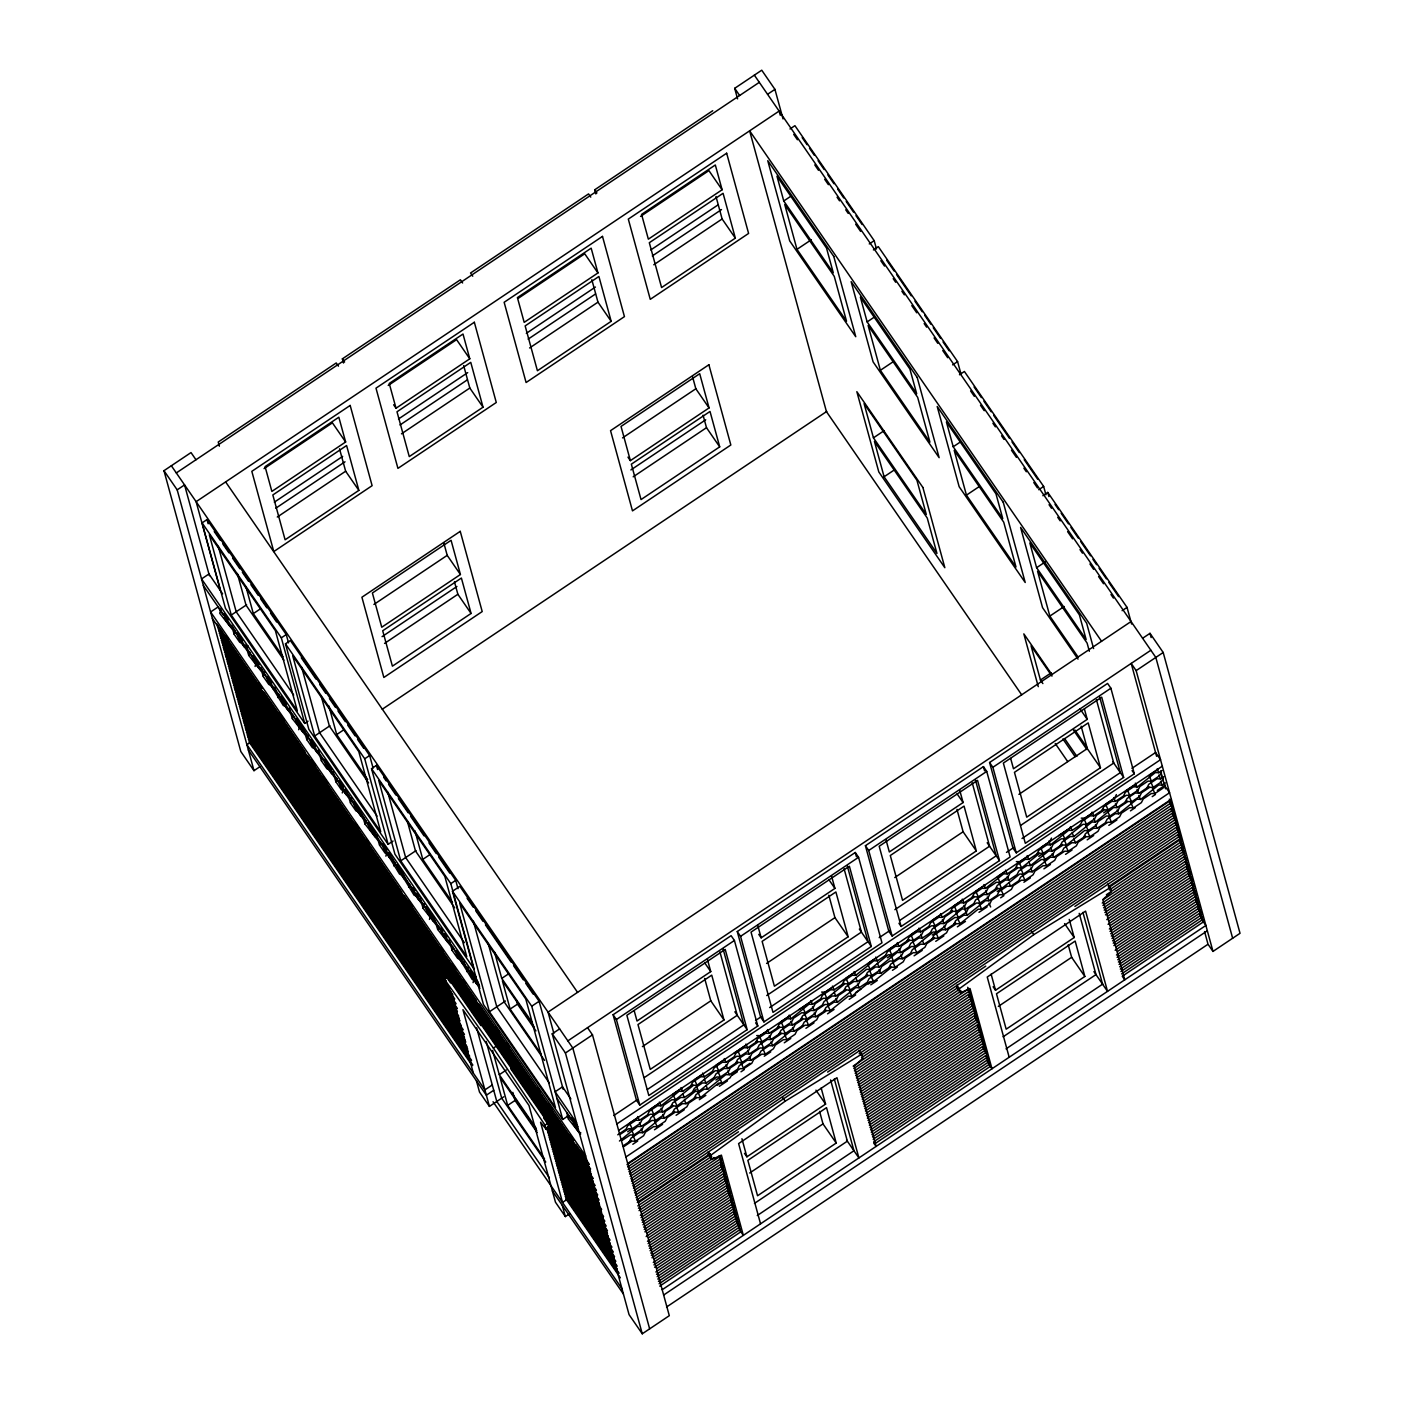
<?xml version="1.0" encoding="UTF-8"?>
<svg xmlns="http://www.w3.org/2000/svg" width="1404" height="1404" viewBox="0 0 1404 1404"><rect width="100%" height="100%" fill="white"/><g stroke="black" fill="none" stroke-linecap="round" stroke-linejoin="round"><path stroke-width="1.5" d="M221.148 608.353L219.708 613.285L232.906 630.08L234.24 634.362L239.698 642.26L241.997 643.243L247.437 651.158L248.771 655.44L261.969 672.235L263.303 676.517L268.761 684.415L271.06 685.398L283.292 705.492L285.591 706.475L291.032 714.39L292.365 718.655L305.563 735.468L306.897 739.732L312.355 747.648L314.654 748.63L320.094 756.528L321.428 760.81L326.886 768.725L329.185 769.708L334.626 777.605L335.96 781.888L341.418 789.803L343.717 790.785L349.157 798.683L350.491 802.965L355.949 810.863L358.248 811.863L363.689 819.76L365.022 824.043L378.22 840.838L379.554 845.12L385.012 853.018L387.311 854.018L399.543 874.095L401.842 875.096L414.075 895.173L416.374 896.173L421.814 904.071L423.148 908.353L436.346 925.148L437.679 929.43L450.877 946.226L452.211 950.508L457.669 958.405L459.968 959.388L472.2 979.483L474.499 980.466L479.94 988.381M225.289 614.847L224.324 618.129L229.782 626.044L232.081 627.026M234.24 634.362L235.205 631.063M246.613 648.104L244.314 647.104L238.855 639.206L239.821 635.924M254.826 658.125L252.527 657.142L247.086 649.245L248.034 645.945M248.771 655.44L249.737 652.14M261.144 669.182L258.845 668.181L253.387 660.284L254.352 657.002M255.089 666.479L256.037 663.197M263.303 676.517L264.742 671.568M275.675 690.259L273.376 689.259L267.918 681.361L268.884 678.079M277.834 697.577L278.799 694.296M290.207 711.337L287.908 710.336L282.45 702.439L283.415 699.139M292.365 718.655L293.331 715.373M304.738 732.414L302.439 731.414L296.981 723.516L297.946 720.217M298.683 729.711L299.631 726.412M306.897 739.732L308.336 734.801M319.27 753.492L316.971 752.491L311.512 744.594L312.478 741.294M321.428 760.81L322.393 757.528M333.801 774.552L331.502 773.569L326.044 765.671L327.009 762.372M335.96 781.888L336.925 778.606M348.332 795.629L346.033 794.646L340.575 786.749L341.541 783.45M342.278 792.944L343.225 789.645M350.491 802.965L351.93 798.034M362.864 816.707L360.565 815.724L355.107 807.827L356.072 804.527M365.022 824.043L365.988 820.761M377.395 837.784L375.096 836.802L369.638 828.886L370.603 825.605M379.554 845.12L380.519 841.838M391.927 858.862L389.628 857.879L384.169 849.964L385.135 846.682M385.872 856.159L386.82 852.877M394.085 866.198L395.05 862.898M406.458 879.939L404.159 878.957L398.701 871.042L399.666 867.76M408.617 887.275L409.582 883.976M420.989 901.017L418.69 900.034L413.232 892.119L414.198 888.837M423.148 908.353L424.587 903.421M435.521 922.095L433.222 921.112L427.764 913.197L428.729 909.915M429.466 919.392L430.414 916.11M437.679 929.43L438.645 926.131M452.211 950.508L453.176 947.209M464.566 964.25L462.285 963.249L456.827 955.352L457.792 952.07M466.742 971.586L468.181 966.636M479.097 985.327L476.816 984.327L471.358 976.429L472.323 973.147M473.06 982.624L474.008 979.343M580.572 1134.327L568.462 1119.111L569.427 1115.829M574.043 1120.673L573.078 1123.955L578.536 1131.87L580.817 1132.852M629.255 1141.768L631.133 1138.082L639.241 1132.642L642.786 1132.712L660.88 1118.146L664.408 1118.216L674.429 1111.512M649.192 1121.094L651.07 1117.391L659.178 1111.95L662.723 1112.021L672.727 1105.317M670.831 1106.598L672.709 1102.895L680.817 1097.454L684.362 1097.524L696.173 1089.609M672.534 1112.793L674.394 1109.09L682.519 1103.649L686.047 1103.719L696.068 1097.015M690.768 1085.906L692.646 1082.203L700.754 1076.763L704.299 1076.833L712.407 1071.41L714.285 1067.707L722.393 1062.266L725.938 1062.337L734.046 1056.914L735.924 1053.211L744.032 1047.77L747.577 1047.84L757.581 1041.136M692.47 1092.101L694.348 1088.398L702.456 1082.958L706.001 1083.028L714.197 1077.535M694.173 1098.297L696.033 1094.593L704.141 1089.153L707.686 1089.223L725.78 1074.657L729.325 1074.727L737.539 1069.234L739.311 1065.601L747.419 1060.16L750.964 1060.231L759.16 1054.737M714.109 1077.605L715.97 1073.902L724.095 1068.462L727.623 1068.532L737.644 1061.828M735.749 1063.109L737.609 1059.406L745.735 1053.965L749.262 1054.035L757.37 1048.612L759.248 1044.909L767.356 1039.469L770.901 1039.539L780.905 1032.835M755.685 1042.417L757.563 1038.714L765.671 1033.274L769.199 1033.344L779.22 1026.64M759.073 1054.808L760.95 1051.105L769.059 1045.664L772.604 1045.734L790.698 1031.168L794.225 1031.238L802.439 1025.745M777.325 1027.921L779.185 1024.218L787.311 1018.777L790.838 1018.848L808.95 1004.281L812.477 1004.351L820.691 998.858L822.463 995.225L830.571 989.785L834.116 989.855L844.12 983.151M779.009 1034.116L780.887 1030.413L788.995 1024.973L792.54 1025.043L802.544 1018.339M800.649 1019.62L802.526 1015.917L810.634 1010.476L814.18 1010.547L822.288 1005.124L824.166 1001.421L832.274 995.98L835.801 996.05L845.822 989.346M802.351 1025.815L804.211 1022.112L812.337 1016.671L815.864 1016.742L825.885 1010.038M823.99 1011.319L825.85 1007.616L833.958 1002.175L837.504 1002.245L855.598 987.679L859.143 987.749L867.251 982.326L869.129 978.623L877.237 973.183L880.782 973.253L890.785 966.549M842.224 984.432L844.102 980.729L852.21 975.289L855.756 975.359L873.85 960.792L877.395 960.88L885.591 955.369M843.927 990.627L845.787 986.924L853.913 981.484L857.44 981.554L867.461 974.85M865.566 976.131L867.426 972.428L875.552 966.987L879.079 967.058L897.174 952.491L900.719 952.561L908.932 947.068L910.705 943.435L918.813 937.995L922.358 938.065L930.571 932.572M885.503 955.44L887.381 951.736L895.489 946.296L899.016 946.384L909.037 939.662M888.89 967.83L890.768 964.127L898.876 958.686L902.421 958.756L910.529 953.334L912.389 949.63L920.515 944.19L924.043 944.26L934.064 937.556M907.142 940.943L909.002 937.24L917.128 931.8L920.655 931.887L928.781 926.447L930.641 922.744L938.749 917.303L942.295 917.391L952.316 910.687M930.466 932.642L932.344 928.939L940.452 923.499L943.997 923.586L962.091 909.002L965.619 909.09L973.832 903.579L975.604 899.946L983.73 894.506L987.258 894.594L997.279 887.89M932.168 938.837L934.029 935.134L942.154 929.694L945.682 929.764L955.703 923.06M950.403 911.951L952.281 908.248L960.389 902.807L963.934 902.895L973.937 896.191M953.79 924.341L955.668 920.638L963.776 915.197L967.321 915.268L985.415 900.701L988.96 900.771L997.173 895.278L998.946 891.645L1007.054 886.205L1010.599 886.293L1018.795 880.782L1020.585 877.149L1028.693 871.708L1032.221 871.796L1050.332 857.212L1053.86 857.3L1062.073 851.789L1063.846 848.156L1071.972 842.716L1075.499 842.804L1085.52 836.1M972.042 897.454L973.92 893.751L982.028 888.311L985.573 888.399L1003.667 873.832L1007.212 873.902L1017.216 867.198M1133.133 807.791L1129.588 807.721L1121.48 813.162L1119.602 816.847L1111.494 822.288L1107.949 822.217L1099.841 827.658L1097.981 831.343L1089.855 836.784L1086.327 836.714L1078.202 842.154L1076.341 845.84L1068.216 851.28L1064.688 851.21L1056.58 856.651L1054.702 860.336L1046.594 865.777L1043.049 865.706L1034.941 871.147L1033.063 874.832L1024.955 880.273L1021.41 880.203L1013.302 885.643L1011.424 889.329L1003.316 894.769L999.771 894.699L991.663 900.139L989.785 903.825L981.677 909.265L978.149 909.195L960.038 923.762L956.51 923.692L948.384 929.132L946.524 932.818L938.399 938.258L934.871 938.188L926.763 943.628L924.885 947.314L916.777 952.754L913.232 952.684L905.124 958.125L903.246 961.81L895.138 967.251L891.593 967.18L873.499 981.747L870.989 976.096L879.922 970.111L881.782 966.426L889.908 960.985L893.435 961.056L901.561 955.615L903.421 951.93L911.529 946.489L915.075 946.559L933.169 931.993L936.714 932.063L944.822 926.622L946.7 922.937L954.808 917.496L958.353 917.567L966.461 912.126L968.339 908.441L976.447 903L979.992 903.07L988.1 897.63L989.96 893.944L998.086 888.504L1001.614 888.574L1019.725 874.008L1023.253 874.078L1020.761 868.427M995.383 889.153L997.244 885.45L1005.369 880.01L1008.897 880.097L1017.005 874.657L1018.883 870.954L1026.991 865.513L1030.536 865.601L1048.63 851.017L1052.175 851.105L1062.179 844.401M1015.32 868.462L1017.18 864.759L1025.306 859.336L1028.834 859.406L1038.855 852.702M1036.959 853.965L1038.82 850.262L1046.945 844.839L1050.473 844.91L1068.567 830.343L1072.112 830.413L1080.325 824.903M1051.491 838.065L1049.613 841.768L1041.505 847.191M1060.283 845.664L1062.161 841.961L1070.269 836.538L1073.814 836.608L1091.908 822.042L1095.436 822.112L1113.547 807.546L1117.075 807.616L1127.096 800.912M1080.22 824.973L1082.098 821.27L1090.206 815.847L1093.751 815.917L1103.755 809.213M1083.607 837.363L1085.485 833.66L1093.593 828.22L1097.138 828.307L1105.246 822.867L1107.124 819.164L1115.232 813.723L1118.777 813.811L1136.871 799.245L1140.417 799.315M1101.859 810.477L1103.737 806.773L1111.845 801.351L1115.39 801.421L1123.498 795.98L1125.376 792.277L1133.484 786.854L1137.029 786.924M1116.391 794.576L1114.53 798.279L1106.405 803.702M1125.201 802.175L1127.061 798.472L1135.169 793.049L1138.714 793.12M1146.945 787.942L1148.823 784.257L1156.931 778.816L1160.476 778.887L1163.723 776.71M1161.477 772.06L1159.616 775.745L1151.508 781.186L1147.963 781.115L1139.855 786.556L1137.977 790.241L1129.062 796.226M1164.881 784.45L1163.003 788.135L1154.895 793.576L1151.35 793.506L1143.242 798.946L1141.364 802.632L1133.256 808.072L1130.624 802.14M221.481 630.501L219.34 633.327L590.663 1171.901M235.679 682.414L233.555 685.257L456.774 1009.02M739.627 1229.974L743.348 1235.362L721.393 1155.123L711.846 1159.441L710.705 1155.316L785.187 1101.192L861.617 1054.193L859.143 1050.613M989.504 1065.197L991.979 1068.777L970.024 988.556L960.476 992.856L959.336 988.732L1033.818 934.625L1110.248 887.609L1107.774 884.029M259.915 766.707L254.001 770.673L240.804 751.509L163.97 470.691L191.014 452.579L195.981 459.757M737.574 98.877L734.696 88.312L761.74 70.2L774.938 89.365L783.028 118.919M343.524 363.022L342.383 358.845L460.407 279.782L462.6 282.976M595.858 193.963L594.699 189.803L712.723 110.723M176.307 472.937L759.318 82.327M254.001 770.673L177.185 489.856L184.556 484.906L209.407 575.71M767.567 94.296L774.938 89.365M264.057 468.638L332.415 422.832L345.63 441.997L271.867 491.418L265.093 466.637L338.838 417.216L345.63 441.997M388.206 385.451L456.581 339.645L469.778 358.81L396.033 408.231L393.629 404.756M518.164 298.385L584.731 253.791L597.946 272.955L524.183 322.358L517.409 297.595L591.172 248.175L597.946 272.955M640.54 216.409L708.897 170.604L722.112 189.768L648.35 239.171L641.575 214.408L715.32 164.988L722.112 189.768M308.02 721.182L304.738 723.393L225.482 608.423L202.088 522.885L207.002 519.585L286.258 634.555L288.54 642.892M789.996 128.975L794.927 125.676L874.183 240.646L876.465 248.982M274.324 502.176L342.664 456.388M398.49 418.989L467.707 372.622M526.324 333.345L595.419 287.048M650.807 249.93L718.199 204.791M275.816 508.195L345.015 461.811M399.982 424.991L467.356 379.852M528.132 339.136L595.524 293.98M652.298 255.949L721.498 209.582M277.29 517.023L345.647 471.217L339.522 448.789M401.456 433.836L469.813 388.03L463.671 365.602M529.606 347.964L597.964 302.158L591.839 279.747M653.773 264.777L722.13 218.971L716.005 196.56M783.748 200.983L776.974 176.202L826.517 248.052L833.292 272.832L783.748 200.983L790.908 196.191M358.862 490.382L285.1 539.785L272.832 494.963L346.595 445.542L358.862 490.382L345.647 471.217M483.029 407.195L409.266 456.598L396.999 411.776L470.761 362.355L483.029 407.195L469.813 388.03M611.179 321.323L537.416 370.744L525.149 325.903L598.911 276.483L611.179 321.323L597.964 302.158M735.345 238.136L661.582 287.557L649.315 242.716L723.078 193.296L735.345 238.136L722.13 218.971M231.274 615.057L209.336 534.819L275.377 630.624L297.332 710.863L231.274 615.057L246.613 604.791M283.046 656.721L253.317 613.601L260.477 608.809M796.981 249.35L784.731 204.51L834.257 276.36L846.524 321.2L796.981 249.35L811.301 239.768M304.738 723.393L281.344 637.837L286.258 634.555M869.269 243.945L874.183 240.646M393.05 841.049L388.136 844.331L308.862 729.378L285.468 643.839L290.382 640.54L369.656 755.492L373.078 768.023M873.393 249.93L878.307 246.63L957.581 361.6L961.003 374.113M373.903 604.457L447.209 555.352L443.91 543.278M622.534 437.89L695.84 388.768L692.541 376.693M460.424 574.499L381.748 627.219L372.393 592.997L451.07 540.294L460.424 574.499L447.209 555.352M630.378 460.635L709.055 407.932L699.701 373.71L621.024 426.43L630.378 460.635L627.974 457.16M382.063 636.644L456.932 586.486M630.887 469.936L705.721 419.796M384.556 643.401L457.862 594.278L454.457 581.782M633.186 476.816L706.493 427.693L703.088 415.215M867.145 321.92L860.371 297.157L909.897 369.006L916.689 393.769L867.145 321.92L874.288 317.128M251.334 741.751L246.911 744.717L484.889 1089.89L492.277 1084.959M471.077 613.443L392.4 666.163L382.713 630.765L461.389 578.044L471.077 613.443L457.862 594.278M719.708 446.858L641.031 499.578L631.344 464.18L710.02 411.46L719.708 446.858L706.493 427.693M314.671 736.012L292.716 655.773L358.775 751.579L380.712 831.8L314.671 736.012L329.993 725.728M367.672 779.466L336.714 734.555L343.857 729.764M880.378 370.305L868.111 325.465L917.654 397.314L929.922 442.155L880.378 370.305L892.891 361.916M382.257 709.248L826.798 411.407M388.136 844.331L364.724 758.792L369.656 755.492M952.649 364.882L957.581 361.6M371.533 768.672L450.807 883.642L474.201 969.181L394.945 854.211L371.533 768.672L376.465 765.373L455.721 880.343L458.002 888.679M959.459 374.763L964.39 371.481L1043.646 486.433L1045.927 494.787M873.446 437.837L864.092 403.615L916.935 480.256L926.289 514.478L873.446 437.837L884.187 430.642M884.099 476.781L874.429 441.382L927.254 518.023L936.942 553.422L884.099 476.781L894.839 469.585M953.211 446.77L946.436 421.99L995.98 493.839L1002.754 518.62L953.211 446.77L960.371 441.979M400.737 860.845L378.799 780.606L444.84 876.412L466.795 956.65L400.737 860.845L416.075 850.578M452.509 902.509L422.779 859.388L429.94 854.597M966.443 495.138L954.193 450.298L1003.72 522.165L1015.987 566.988L966.443 495.138L978.974 486.749M450.807 883.642L455.721 880.343M1038.732 489.733L1043.646 486.433M568.62 1115.548L562.723 1119.497L483.467 1004.544L452.474 891.277L459.845 886.328L539.118 1001.28L563.215 1089.381M1042.856 495.717L1047.77 492.418L1127.043 607.388L1131.606 624.078M1036.608 567.707L1029.834 542.944L1079.36 614.794L1086.152 639.575L1036.608 567.707L1045.541 561.723M473.341 1073.13L451.386 992.891L444.805 982.291L443.682 978.167L446.63 976.184M532.467 1022.972L501.737 978.412L508.546 973.849M1078.325 657.405L1049.841 616.093L1064.144 606.51M489.417 1011.757L459.722 903.211L525.78 999.016L555.475 1107.563L489.417 1011.757L505.475 1000.999M540.856 1053.649L510.126 1009.09L518.638 1003.386M562.723 1119.497L531.73 1006.229L539.118 1001.28M1122.112 610.67L1127.043 607.388M1042.891 683.59L1040.434 680.027L1051.175 672.849M443.682 978.167L493.383 1048.104L497.806 1045.138M1131.062 621.516L548.051 1012.126L553.825 1033.239M587.539 1027.675L592.488 1034.871L669.304 1315.688L642.26 1333.8L629.062 1314.635L552.228 1033.818L559.617 1028.886M1142.61 638.276L1149.999 633.327L1163.196 652.491L1240.03 933.309L1212.986 951.421L1208.019 944.243L1204.562 931.572M536.135 1128.184L499.28 1074.727L506.3 1070.006M493.734 1090.259L486.346 1095.208L248.368 750.017M567.865 1040.855L1150.876 650.245M613.092 1014.741L731.098 935.678L734.415 940.469L757.809 1026.008L639.785 1105.088L636.486 1100.297L613.092 1014.741L616.391 1019.532L639.785 1105.088M737.258 931.554L855.264 852.491L858.564 857.282L881.975 942.821L763.952 1021.901L760.652 1017.11L737.258 931.554L740.557 936.345L763.952 1021.901M865.408 845.699L983.432 766.619L986.731 771.41L1010.125 856.966L892.119 936.029L888.802 931.238L865.408 845.699L868.707 850.491L892.119 936.029M989.574 762.512L1107.581 683.432L1110.88 688.223L1134.292 773.779L1016.268 852.842L1012.968 848.051L989.574 762.512L992.874 767.304L1016.268 852.842M642.26 1333.8L565.443 1052.982L592.488 1034.871M1212.986 951.421L1136.152 670.621L1163.196 652.491M616.391 1019.532L734.415 940.469M740.557 936.345L858.564 857.282M868.707 850.491L986.731 771.41M992.874 767.304L1110.88 688.223M476.447 1080.834L479.501 1092.049L489.417 1106.405L503.738 1096.822M544.541 1158.862L507.669 1105.404L516.444 1099.507M707.37 959.213L710.757 971.603L637.012 1021.024L634.187 1010.687M758.757 934.344L761.161 937.837L834.924 888.416L831.537 876.026M959.687 790.154L963.091 802.544L889.329 851.965L885.942 839.574M1084.414 709.038L1087.24 719.357L1013.477 768.778L1010.669 758.458M642.418 1046.612L710.793 1000.824L704.65 978.395M766.584 963.425L834.941 917.637L828.816 895.208M894.752 877.57L963.109 831.765L956.966 809.353M1018.9 794.383L1087.275 748.578L1081.133 726.166M550.596 1126.324L546.174 1129.29L545.033 1125.166L547.981 1123.182M723.99 1019.971L650.245 1069.392L637.978 1024.551L711.74 975.148L723.99 1019.971L710.793 1000.824M848.156 936.784L774.394 986.205L762.126 941.364L835.889 891.961L848.156 936.784L834.941 917.637M976.324 850.929L902.561 900.35L890.294 855.51L964.057 806.089L976.324 850.929L963.109 831.765M1100.473 767.742L1026.728 817.163L1014.46 772.323L1088.205 722.902L1100.473 767.742L1087.275 748.578M644.383 1077.517L737.258 1015.285L719.936 951.947M766.724 995.541L861.424 932.098L844.085 868.743M894.874 909.687L989.574 846.226L972.252 782.888M1020.866 825.271L1113.741 763.039L1096.419 699.701M647.332 1089.539L743.857 1024.867L723.078 948.858M769.673 1007.563L868.023 941.68L847.226 865.671M899.666 920.48L996.191 855.808L975.394 779.799M1022.007 838.504L1120.339 772.621L1099.56 696.612M613.723 1115.548L637.363 1099.701M755.545 1020.515L761.003 1016.865M879.185 937.679L890.101 930.378M1006.475 852.403L1013.741 847.525M1131.94 768.339L1155.58 752.509L1160.529 759.687L616.865 1123.955M747.174 1029.659L648.823 1095.541L626.868 1015.303L725.219 949.42L747.174 1029.659L734.854 1011.793M871.322 946.471L772.99 1012.354L751.035 932.116L849.385 866.233L871.322 946.471L859.353 929.097M901.14 926.482L999.49 860.599L977.535 780.361L879.185 846.261L901.14 926.482L898.946 923.288M1123.656 777.412L1025.306 843.295L1003.351 763.074L1101.701 697.174L1123.656 777.412L1112.916 761.846M618.637 1130.431L1162.301 766.18M638.539 1117.18L629.606 1123.165L632.116 1128.816L640.224 1123.375L642.102 1119.69L650.21 1114.249L653.755 1114.32L651.245 1108.669M652.053 1108.125L660.161 1102.684M673.692 1093.628L681.8 1088.188M703.439 1073.691L694.524 1079.676L697.016 1085.327L715.11 1070.761L718.655 1070.831L726.763 1065.39L728.641 1061.705L736.749 1056.264L740.294 1056.334L748.402 1050.894L750.28 1047.208L758.388 1041.768L761.933 1041.838L770.041 1036.398L771.919 1032.712L780.027 1027.272L783.572 1027.342L781.063 1021.691M716.97 1064.636L725.078 1059.195M734.187 1053.105L737.784 1050.683L740.294 1056.334M738.592 1050.139L746.717 1044.699M768.339 1030.203L759.424 1036.187L761.933 1041.838M781.87 1021.147L789.978 1015.706M799.087 1009.616L802.702 1007.194L805.194 1012.846L813.32 1007.405L815.18 1003.72L823.306 998.279L826.833 998.349L844.927 983.783L848.472 983.853L866.566 969.286L870.111 969.357L888.206 954.79L891.751 954.86L899.859 949.42L901.737 945.734L909.845 940.294L913.39 940.364L910.88 934.713M803.509 1006.65L811.617 1001.21M833.256 986.714L824.341 992.698L826.833 998.349M846.77 977.658L854.896 972.217M868.409 963.162L876.535 957.721M898.156 943.225L889.241 949.209L891.751 954.86M911.687 934.169L919.795 928.728M933.327 919.673L941.435 914.25M963.074 899.753L954.158 905.72L956.65 911.371L964.759 905.931L966.636 902.245L974.745 896.805L978.29 896.875L986.398 891.435L988.276 887.749L996.384 882.309L999.929 882.379L1008.037 876.956L1009.915 873.253L1018.023 867.812L1021.568 867.883L1039.662 853.316L1043.19 853.386L1040.697 847.735M976.587 890.68L984.713 885.257M998.226 876.184L1006.352 870.761M1027.974 856.264L1019.866 861.687L1016.32 861.617M1058.721 835.661L1062.337 833.239L1064.829 838.89L1082.94 824.323L1086.468 824.394L1094.576 818.971L1096.454 815.268L1104.562 809.827L1108.107 809.897L1116.215 804.474L1118.093 800.771L1126.201 795.331L1129.746 795.401M1063.144 832.695L1071.252 827.272M1092.891 812.776L1083.976 818.743L1086.468 824.394M1127.359 790.031L1136.275 784.046M1149.806 774.99L1157.914 769.55M617.76 1134.818L625.956 1129.325L627.746 1125.692L635.854 1120.252L639.382 1120.322L647.507 1114.899L649.368 1111.196L657.493 1105.755L661.021 1105.825L679.132 1091.259L682.66 1091.329L692.681 1084.625M1135.573 785.011L1137.135 787.188L1155.246 772.621L1158.774 772.691L1162.021 770.515M620.463 1134.186L628.571 1128.746L632.116 1128.816M627.693 1131.782L631.309 1129.36L633.801 1135.011L641.926 1129.571L643.787 1125.885L651.912 1120.445L655.44 1120.515L663.548 1115.074L665.426 1111.389L673.534 1105.948L677.079 1106.019L695.173 1091.452L698.718 1091.522L716.812 1076.956L720.357 1077.026L728.465 1071.585L730.343 1067.9L738.451 1062.459L741.979 1062.53L739.487 1056.879M655.44 1120.515L652.948 1114.864L661.863 1108.879L663.723 1105.194L671.849 1099.753L675.377 1099.823L693.488 1085.257L697.016 1085.327M887.328 957.826L890.943 955.404L893.435 961.056M915.075 946.559L912.582 940.908L921.498 934.924L923.358 931.238L931.484 925.798L935.011 925.868L943.137 920.427L944.997 916.742L953.123 911.301L956.65 911.371M1038.784 856.352L1051.315 847.963L1053.176 844.26L1061.301 838.82L1064.829 838.89M1103.702 812.863L1107.3 810.441L1109.809 816.093L1106.264 816.022L1098.156 821.463L1096.278 825.166L1087.363 831.133L1089.855 836.784M619.445 1141.013L637.539 1126.447L641.084 1126.517L649.297 1121.024M1148.841 786.679L1138.837 793.383L1137.047 789.346M622.147 1140.381L630.273 1134.941L633.801 1135.011M715.935 1079.992L719.55 1077.57L722.042 1083.221L730.15 1077.781L732.028 1074.095L740.136 1068.655L743.681 1068.725L751.789 1063.284L753.667 1059.599L761.775 1054.158L765.32 1054.228L773.428 1048.788L775.306 1045.102L783.414 1039.662L786.96 1039.732L795.068 1034.292L796.946 1030.606L805.054 1025.166L808.581 1025.236L816.707 1019.795L818.567 1016.11L826.693 1010.669L830.22 1010.74L848.332 996.173L851.859 996.243L869.953 981.677L873.499 981.747M743.681 1068.725L741.189 1063.074L750.105 1057.089L751.965 1053.404L760.091 1047.963L763.618 1048.033L771.744 1042.593L773.604 1038.907L781.73 1033.467L785.257 1033.537L793.365 1028.097L795.243 1024.411L803.351 1018.971L806.896 1019.041L815.004 1013.6L816.882 1009.915L824.99 1004.474L828.535 1004.544L836.644 999.104L838.521 995.418L846.63 989.978L850.175 990.048L858.283 984.608L860.161 980.922L868.269 975.482L871.796 975.552L869.304 969.901M932.291 935.029L935.906 932.607L938.399 938.258M997.209 891.54L1000.806 889.118L1003.316 894.769M1024.955 880.273L1022.445 874.622L1031.378 868.637L1033.239 864.952L1041.347 859.511L1044.892 859.581L1053 854.141L1054.878 850.455L1062.986 845.015L1066.531 845.085L1084.625 830.519L1088.17 830.589L1085.661 824.938M1130.746 802.421L1139.679 796.437L1141.54 792.751L1149.648 787.311L1153.193 787.381L1161.301 781.94L1163.179 778.255L1161.617 776.079M622.762 1146.12L631.151 1140.504M1138.749 795.541L1140.539 799.578L1158.633 785.011L1162.161 785.082L1165.408 782.905M623.85 1146.577L631.958 1141.136L635.503 1141.206L643.611 1135.766L645.489 1132.08L653.597 1126.64L657.142 1126.71L665.25 1121.269L667.128 1117.584L675.236 1112.143L678.781 1112.214L686.889 1106.773L688.75 1103.088L696.875 1097.647L700.403 1097.717L718.515 1083.151L722.042 1083.221M717.304 1085.239L720.954 1082.8M731.853 1075.482L737.311 1071.831M744.594 1066.952L750.034 1063.302M855.51 992.646L860.95 988.995M868.234 984.116L873.692 980.466M1157.335 790.417L1162.793 786.766M632.818 1144.278L637.697 1141.013M654.457 1129.781L662.565 1124.341M676.096 1115.285L684.204 1109.844M699.35 1099.701L705.843 1095.348M719.374 1086.292L727.483 1080.852M740.996 1071.796L744.243 1069.62M764.267 1056.212L770.761 1051.859M784.274 1042.803L790.768 1038.451M805.914 1028.307L814.022 1022.867M827.553 1013.811L834.046 1009.458M849.192 999.315L855.668 994.962M870.813 984.818L877.307 980.466M892.453 970.322L897.332 967.058M914.092 955.826L922.2 950.385M935.731 941.329L943.839 935.889M957.37 926.833L965.478 921.393M978.992 912.337L987.117 906.896M1000.631 897.84L1003.878 895.664M1023.902 882.256L1030.378 877.904M1043.909 868.848L1050.403 864.495M1065.548 854.352L1072.042 849.999M1087.187 839.855L1093.663 835.503M1108.809 825.359L1116.935 819.918M1130.448 810.863L1135.327 807.598M1152.21 796.647L1155.457 794.471M625.903 1156.984L1169.567 792.733L1164.618 785.538M566.935 1199.49L562.513 1202.456L540.558 1122.235L546.174 1129.29M627.676 1163.477L1171.34 799.227M626.991 1164.618L1170.655 800.368M627.641 1166.987L1171.305 802.719L1169.321 799.157M628.272 1169.339L1171.954 805.089L1169.971 801.508M628.922 1171.691L1172.586 807.44L1170.62 803.878M489.417 1106.405L462.951 1009.669L528.992 1105.457L555.475 1202.21L565.373 1216.584L569.796 1213.618M629.571 1174.06L1173.235 809.81L1171.269 806.229M630.221 1176.412L1173.884 812.161L1171.919 808.581M630.87 1178.781L1174.534 814.531L1171.568 809.16M631.502 1181.133L1175.183 816.882L1171.234 809.739L1174.534 814.531M632.151 1183.502L1175.815 819.252L1172.866 813.881M632.8 1185.853L1176.464 821.603L1174.499 818.023M633.45 1188.223L1177.114 823.955L1174.148 818.602M634.082 1190.574L1177.763 826.324L1175.78 822.744M634.731 1192.944L1178.412 828.676L1175.446 823.323M635.38 1195.295L1179.044 831.045L1177.079 827.465M636.03 1197.647L1179.693 833.397L1177.728 829.834M636.679 1200.016L738.504 1131.799M827.588 1072.094L985.784 966.11M1074.885 906.422L1180.343 835.766L1178.36 832.186M637.311 1202.368L710.055 1153.649M859.143 1053.755L957.335 987.96M1108.247 886.854L1180.992 838.118L1179.009 834.538M638.943 1202.333L709.266 1155.211M1108.686 887.609L1180.799 839.276L1178.465 834.818M860.933 1055.352L958.651 989.873L956.686 986.292M637.785 1205.896L711.705 1156.369M1109.335 889.961L1181.448 841.645L1178.325 835.696L1180.799 839.276M861.565 1057.721L961.126 991.013M638.434 1208.265L714.162 1157.528M1106.37 894.734L1182.098 843.997L1179.764 839.539M853.158 1066.145L969.023 988.521M639.066 1210.617L720.217 1156.264M1103.404 899.508L1182.747 846.366L1180.395 841.891M853.808 1068.497L969.673 990.873L967.689 987.293M641.523 1211.775L720.849 1158.616L719.287 1155.632M1102.245 903.088L1183.396 848.718L1181.835 845.752M854.439 1070.866L970.304 993.225L968.339 989.662M640.364 1215.337L721.498 1160.968L719.936 1158.002M1102.895 905.44L1184.028 851.087L1181.694 846.612M855.089 1073.218L970.954 995.594L968.988 992.014M641.014 1217.689L722.147 1163.337L719.796 1158.879M1103.544 907.809L1184.678 853.439L1181.554 847.489L1184.028 851.087M855.738 1075.587L971.603 997.946L969.637 994.383M641.663 1220.058L722.797 1165.689L721.235 1162.723M1104.193 910.161L1185.327 855.808L1182.975 851.333M856.387 1077.939L972.252 1000.315L969.286 994.945M642.295 1222.41L723.446 1168.058L721.094 1163.6M1104.843 912.53L1185.976 858.16L1184.414 855.194M857.037 1080.308L972.902 1002.667L970.919 999.104M642.944 1224.779L724.078 1170.409L720.954 1164.46L723.446 1168.058M1105.474 914.881L1186.608 860.529L1184.274 856.054M744.489 1153.333L746.893 1156.826L825.57 1104.106L821.164 1088.012M993.119 986.749L995.524 990.241L1074.2 937.521L1069.234 919.409M857.668 1082.659L973.534 1005.036L970.585 999.666M643.594 1227.131L724.727 1172.779L722.393 1168.303M1107.931 916.04L1187.257 862.881L1184.134 856.931L1184.783 859.283M858.318 1085.011L974.183 1007.388L972.217 1003.825M644.243 1229.5L725.377 1175.13L722.253 1169.181L724.727 1172.779M1106.773 919.602L1187.907 865.233L1185.573 860.775M858.967 1087.38L974.832 1009.757L971.866 1004.386M644.892 1231.852L726.026 1177.5L723.674 1173.024M1109.213 920.761L1188.556 867.602L1185.432 861.652L1187.907 865.233M859.617 1089.732L975.482 1012.109L973.499 1008.528M647.332 1233.01L726.658 1179.851L723.551 1173.902L726.026 1177.5M1108.072 924.323L1189.206 869.953L1186.854 865.496M860.266 1092.101L976.113 1014.478L974.148 1010.898M646.173 1236.573L727.307 1182.221L724.183 1176.254L726.658 1179.851M1110.511 925.464L1189.837 872.323L1186.713 866.373L1189.206 869.953M860.898 1094.453L976.763 1016.829L974.797 1013.249M648.63 1237.731L727.956 1184.572L724.833 1178.623L727.307 1182.221M1109.353 929.044L1190.487 874.674L1187.363 868.725L1189.837 872.323M861.547 1096.822L977.412 1019.199L975.447 1015.619M647.472 1241.294L728.606 1186.942L726.254 1182.466M1110.002 931.396L1191.136 877.044L1188.802 872.568M749.701 1173.007L823.007 1123.884L819.585 1111.389M998.332 1006.422L1071.638 957.3L1068.216 944.804M862.196 1099.174L978.061 1021.55L975.096 1016.18M648.104 1243.646L729.255 1189.293L726.903 1184.836M1110.652 933.765L1191.785 879.395L1190.223 876.429M862.846 1101.543L978.711 1023.902L974.762 1016.759L978.061 1021.55M648.753 1246.015L729.887 1191.645L726.763 1185.696L729.255 1189.293M1111.284 936.117L1192.435 881.765L1190.083 877.289M863.478 1103.895L979.343 1026.271M649.403 1248.367L730.536 1194.014L728.202 1189.557M1111.933 938.486L1193.067 884.116L1189.943 878.167L1192.435 881.765M864.127 1106.264L979.992 1028.623L978.026 1025.06M650.052 1250.736L731.186 1196.366L728.062 1190.416M1112.582 940.838L1193.716 886.486L1191.382 882.01M864.776 1108.616L980.641 1030.992L977.675 1025.622M650.701 1253.088L731.835 1198.735L729.483 1194.26M1113.232 943.207L1194.365 888.837L1191.241 882.888L1193.716 886.486M865.426 1110.985L981.291 1033.344L979.308 1029.781M651.333 1255.457L732.467 1201.087L729.36 1195.137L731.835 1198.735M1113.881 945.559L1195.015 891.207L1192.663 886.731M866.075 1113.337L981.94 1035.713L978.974 1030.343M651.982 1257.809L733.116 1203.456L730.782 1198.981M1116.32 946.717L1195.646 893.558L1192.54 887.609L1195.015 891.207M866.707 1115.689L982.572 1038.065L980.606 1034.502M654.439 1258.967L733.765 1205.808L730.642 1199.858L733.116 1203.456M1115.162 950.28L1196.296 895.91L1193.172 889.961M867.356 1118.058L983.221 1040.434L980.255 1035.064M653.281 1262.529L734.415 1208.177L732.063 1203.702M1117.619 951.438L1196.945 898.279L1193.821 892.33L1196.296 895.91M868.005 1120.41L983.871 1042.786L981.887 1039.206M653.931 1264.899L735.064 1210.529L731.94 1204.579L734.415 1208.177M1116.461 955.001L1197.594 900.631L1195.243 896.173M836.222 1143.049L757.546 1195.752L747.858 1160.353L826.535 1107.651L836.222 1143.049L823.007 1123.884M1084.853 976.464L1006.177 1029.185L996.489 993.786L1075.166 941.066L1084.853 976.464L1071.638 957.3M868.655 1122.779L984.52 1045.155L982.537 1041.575M654.562 1267.25L735.696 1212.898L733.362 1208.423M1117.093 957.352L1198.244 903L1195.892 898.525M869.304 1125.13L985.152 1047.507L983.186 1043.927M657.019 1268.409L736.345 1215.25L733.221 1209.3L735.696 1212.898M1117.742 959.722L1198.876 905.352L1195.752 899.402L1198.244 903M754.457 1203.403L847.349 1141.171L830.589 1079.939M1003.088 1036.819L1095.98 974.587L1079.22 913.372M869.936 1127.5L985.801 1049.876L983.835 1046.296M655.861 1271.971L736.995 1217.619L734.661 1213.144M1118.391 962.073L1199.525 907.721L1197.191 903.246M870.585 1129.851L986.45 1052.228L983.484 1046.857M656.51 1274.323L737.644 1219.971L735.292 1215.513M1119.041 964.443L1200.174 910.073L1197.05 904.123M871.235 1132.221L987.1 1054.579L983.151 1047.437L986.45 1052.228M657.142 1276.692L738.293 1222.322L736.731 1219.356M1119.69 966.794L1200.824 912.442L1198.472 907.967M871.884 1134.572L987.749 1056.949M657.792 1279.044L738.925 1224.692L736.591 1220.234M1120.322 969.164L1201.473 914.794L1198.349 908.844L1200.824 912.442M872.516 1136.942L988.381 1059.3L986.415 1055.738M658.441 1281.413L739.575 1227.043L736.451 1221.094L738.925 1224.692M1120.971 971.515L1202.105 917.163L1199.771 912.688M757.265 1215.531L853.948 1150.754L834.309 1078.974M1006.054 1048.841L1102.737 984.064M873.165 1139.293L989.03 1061.67L986.064 1056.299M659.09 1283.765L740.224 1229.413L737.872 1224.937M1121.62 973.885L1202.754 919.515L1199.63 913.565L1202.105 917.163M873.814 1141.663L989.68 1064.021L987.696 1060.459M659.74 1286.134L740.873 1231.764L739.311 1228.798M874.464 1144.014L990.329 1066.391L987.363 1061.02M662.214 1289.714L1205.878 925.464L1200.929 918.286M663.653 1295.032L1207.335 930.782M666.549 1307.019L1207.651 944.488M1131.431 801.596L1127.903 801.526L1119.778 806.967L1117.917 810.67L1109.002 816.637L1111.494 822.288M1081.238 818.128L1084.783 818.199M821.603 992.084L825.148 992.154M805.194 1012.846L801.666 1012.775L793.541 1018.216L791.68 1021.901L782.765 1027.886L785.257 1033.537M756.703 1035.573L760.231 1035.643M225.763 615.987L223.464 614.987L217.971 607.037L210.6 611.968L585.643 1155.948M240.295 637.065L237.996 636.065L231.66 625.307M269.357 679.203L267.058 678.22L260.723 667.462M283.889 700.28L281.59 699.297L276.149 691.4L274.815 687.118M298.42 721.358L296.121 720.375L290.681 712.46L289.347 708.195M312.952 742.435L310.653 741.452L304.317 730.694M327.483 763.513L325.184 762.53L319.743 754.615L318.41 750.333M342.014 784.59L339.715 783.607L334.275 775.692L332.941 771.41M371.077 826.745L368.778 825.745L357.634 807.247M385.609 847.823L383.31 846.823L377.869 838.925L376.535 834.643M414.671 889.978L412.372 888.978L406.932 881.08L401.228 870.48M429.203 911.056L426.904 910.055L421.463 902.158L420.129 897.876M450.052 943.172L447.753 942.172L442.295 934.274L440.961 929.992M458.266 953.193L455.967 952.21L450.526 944.313L449.192 940.031M574.517 1121.814L572.218 1120.813L566.777 1112.916M964.899 909.95L966.461 912.126M802.175 137.627L807.072 144.717M809.511 148.262L814.408 155.37M818.076 160.688L824.183 169.551M827.851 174.886L833.976 183.749M837.644 189.066L843.751 197.946M846.208 201.492L853.544 212.127M855.984 215.69L862.109 224.552M886.784 260.354L894.12 270.99M896.577 274.535L911.249 295.823M914.917 301.158L922.252 311.793M924.709 315.338L930.817 324.219M933.274 327.764L940.61 338.399M943.049 341.962L949.174 350.825M974.078 386.96L981.414 397.613M983.871 401.158L991.206 411.793M993.646 415.338L1009.546 438.417M1012.003 441.962L1019.339 452.597M1024.236 459.705L1037.679 479.22M1055.018 504.369L1058.686 509.687M1061.143 513.232L1068.479 523.885M1070.919 527.43L1078.272 538.065M1080.711 541.611L1090.504 555.808M1092.944 559.354L1096.612 564.689M1099.051 568.234L1106.405 578.869M1108.844 582.414L1118.637 596.612M754.352 75.149L1155.825 657.441L1232.642 938.241M793.716 134.363L797.437 139.751M814.776 164.9L818.497 170.288M824.674 179.273L828.395 184.661M837.065 197.227L839.539 200.825M845.734 209.81L848.209 213.408M855.65 224.184L860.599 231.362M880.817 260.705L884.538 266.093M893.207 278.659L895.682 282.257M901.877 291.242L904.351 294.84M911.793 305.616L916.742 312.794M924.165 323.569L926.64 327.167M934.081 337.943L937.802 343.331M942.751 350.526L947.7 357.704M970.62 390.926L974.323 396.314M980.519 405.3L984.239 410.688M992.909 423.271L995.383 426.851M1001.578 435.837L1004.053 439.434M1011.477 450.21L1016.443 457.388M1023.867 468.181L1026.342 471.762M1033.783 482.537L1037.486 487.925M1049.051 504.703L1051.526 508.283M1057.721 517.269L1060.196 520.866M1067.619 531.642L1072.586 538.82M1080.009 549.596L1082.484 553.194M1089.925 563.969L1093.628 569.357M1098.595 576.553L1103.544 583.731M1110.968 594.506L1113.442 598.104M734.696 88.312L739.645 95.507M1136.152 670.621L1131.203 663.425L1156.615 756.335M1101.561 641.277L749.631 130.835L826.447 411.653L1021.691 694.822M1078.026 659.108L1042.558 607.651L1020.603 527.43L1086.661 623.218L1093.593 648.56M1169.743 801.895L1171.954 805.089M1170.392 804.246L1172.586 807.44M1171.691 808.967L1173.884 812.161M1172.972 813.688L1175.183 816.882M1172.515 814.46L1175.815 819.252M1174.27 818.409L1176.464 821.603M1175.552 823.13L1177.763 826.324M1176.85 827.851L1179.044 831.045M1178.131 832.572L1180.343 835.766M1178.781 834.924L1180.992 838.118M1132.08 770.585L1134.292 773.779M1179.623 840.417L1182.098 843.997M1180.904 845.138L1183.396 848.718M1184.134 856.931L1186.608 860.529M1080.045 708.915L1087.24 719.357M1188.012 871.094L1190.487 874.674M1051.965 674.675L1023.832 633.871L1038.276 686.661M1051.965 676.114L1031.08 645.822L1040.434 680.027M1189.311 875.815L1191.785 879.395M1195.12 897.051L1197.594 900.631M1196.401 901.772L1198.876 905.352M1197.7 906.493L1200.174 910.073M1074.85 729.94L1087.135 747.77M1073.358 729.922L1086.871 749.525M1064.601 738.574L1076.903 756.405M1062.898 738.943L1075.131 756.686M1055.264 743.523L1067.689 761.565M594.699 189.803L596.911 192.997M590.768 197.104L588.557 193.91L470.551 272.99L472.744 276.184M695.84 388.768L709.055 407.932M1064.583 923.586L1074.2 937.521M1093.909 971.603L1107.528 991.364L1085.59 911.126L987.24 977.026L1009.178 1057.247M957.072 793.839L963.091 802.544M987.17 842.751L999.49 860.599M1031.343 931.027L1033.818 934.625M969.409 994.752L971.603 997.946M968.953 995.524L972.252 1000.315M970.69 999.472L972.902 1002.667M971.989 1004.193L974.183 1007.388M972.621 1006.563L974.832 1009.757M956.861 985.134L959.336 988.732M973.27 1008.914L975.482 1012.109M956.457 986.679L958.651 989.873M956.756 987.468L960.476 992.856M974.569 1013.635L976.763 1016.829M975.218 1016.005L977.412 1019.199M977.798 1025.429L979.992 1028.623M977.342 1026.201L980.641 1030.992M979.079 1030.15L981.291 1033.344M980.378 1034.871L982.572 1038.065M981.027 1037.24L983.221 1040.434M981.659 1039.592L983.871 1042.786M982.958 1044.313L985.152 1047.507M983.607 1046.682L985.801 1049.876M984.888 1051.385L987.1 1054.579M986.187 1056.106L988.381 1059.3M986.836 1058.476L989.03 1061.67M987.468 1060.827L989.68 1064.021M828.922 879.711L834.924 888.416M342.383 358.845L344.594 362.039M338.452 366.163L336.24 362.969L218.234 442.032L219.375 446.209M873.639 1142.821L876.114 1146.401L854.158 1066.18L862.758 1058.335L861.617 1054.193M815.952 1090.171L825.57 1104.106M846.524 1139.978L858.897 1157.931L836.959 1077.71L738.609 1143.593L760.547 1223.832M755.615 1022.814L757.809 1026.008M704.755 962.898L710.757 971.603M782.712 1097.612L785.187 1101.192M719.023 1157.387L721.498 1160.968M708.23 1151.719L710.705 1155.316M708.125 1154.053L711.846 1159.441M726.131 1183.344L728.606 1186.942M727.412 1188.065L729.887 1191.645M735.801 1218.742L738.293 1222.322M225.623 481.905L577.553 992.347M171.358 465.759L572.814 1048.051L649.648 1328.851M214.25 531.519L220.358 540.4M222.815 543.945L228.922 552.825M232.59 558.143L239.926 568.778M242.383 572.341L248.49 581.203M250.947 584.748L258.283 595.401M260.723 598.946L266.848 607.809M270.516 613.144L276.623 622.007M301.298 657.792L315.988 679.08M319.656 684.415L325.763 693.278M329.431 698.595L335.556 707.476M337.995 711.021L345.349 721.674M347.788 725.219L355.124 735.854M357.581 739.399L363.689 748.279M383.713 777.325L386.153 780.87M388.61 784.415L395.946 795.068M398.385 798.613L408.178 812.793M410.617 816.356L424.078 835.871M428.975 842.962L436.311 853.597M438.75 857.16L449.754 873.112M467.093 898.262L473.218 907.142M475.658 910.687L482.994 921.322M485.451 924.885L511.126 962.126M513.583 965.689L523.359 979.869M525.816 983.432L533.151 994.067M202.088 522.885L281.344 637.837M285.468 643.839L364.724 758.792M163.97 470.691L177.185 489.856M552.228 1033.818L565.443 1052.982M452.474 891.277L531.73 1006.229M283.941 660.161L246.033 605.177L237.364 573.499M368.568 782.888L329.413 726.114L321.34 696.559M454.633 907.739L415.496 850.964L407.406 821.41M534.327 1027.114L502.386 980.782L510.126 1009.09M535.942 1030.887L517.514 1004.158L516.409 1000.104M293.682 695.138L236.188 611.758L218.287 546.314M377.079 816.093L319.585 732.712L301.685 667.251M464.373 942.716L405.651 857.546L387.75 792.102M544.541 1060.424L504.176 1001.877L488.188 943.418M222.587 593.804L208.933 573.99L201.562 578.939L475.868 976.815M570.866 1098.946L562.513 1086.836L555.142 1091.768L576.605 1122.902M549.385 1083.098L496.788 1006.808L473.376 921.235M257.002 661.302L259.196 664.461M300.596 724.517L303.878 729.273M328.571 765.092L331.835 769.831M345.279 789.329L347.472 792.488M372.165 828.325L375.43 833.063M388.873 852.561L391.067 855.72M416.848 893.137L419.024 896.296M430.291 912.635L434.661 918.953M444.822 933.713L446.998 936.872M460.442 956.37L462.618 959.529M473.885 975.85L478.255 982.186M575.605 1123.393L577.781 1126.552M223.727 613.513L228.08 619.848M237.171 633.011L242.611 640.926M252.79 655.668L256.055 660.406M267.322 676.746L271.674 683.064M280.765 696.244L286.205 704.141M296.384 718.901L299.649 723.639M310.916 739.978L315.268 746.296M324.359 759.476L327.623 764.215M338.89 780.554L343.243 786.872M353.422 801.631L358.862 809.529M367.953 822.709L371.218 827.447M382.485 843.769L386.837 850.104M397.016 864.846L402.457 872.761M412.636 887.503L414.812 890.68M426.079 907.002L431.519 914.917M440.61 928.079L442.786 931.238M456.23 950.736L459.494 955.475M469.673 970.234L475.114 978.132M571.393 1117.777L576.833 1125.675M203.334 585.433L477.658 983.309M556.914 1098.261L578.378 1129.395M354.247 804.685L347.911 793.927M397.841 867.9L391.505 857.142M435.293 922.252L441.435 931.133M470.498 973.288L465.057 965.39L463.724 961.108M226.062 635.942L228.536 639.54M258.336 682.783L262.074 688.188M279.449 713.39L284.415 720.603M311.741 760.231L315.461 765.636M322.92 776.447L327.887 783.643M355.212 823.27L358.933 828.676M366.391 839.487L368.866 843.084M408.617 900.719L412.337 906.124M440.891 947.56L443.383 951.157M452.07 963.776L455.809 969.164M463.25 979.974L465.742 983.59M495.542 1026.815L499.262 1032.221M506.721 1043.014L509.196 1046.629M537.767 1088.047L540.242 1091.663M548.946 1104.264L552.667 1109.669M570.059 1134.888L573.78 1140.294M581.238 1151.104L583.713 1154.702M216.76 623.902L261.477 688.732M263.952 692.347L304.931 751.789M307.423 755.387L401.807 892.277M404.282 895.875L476.325 1000.35M478.799 1003.948L573.183 1140.855M575.675 1144.453L589.329 1164.267M212.373 618.462L587.416 1162.442M217.409 626.254L588.732 1164.829M218.059 628.606L590.61 1168.988M218.708 630.975L590.031 1169.55M219.989 635.696L591.312 1174.253M220.639 638.048L593.208 1178.43M221.288 640.417L592.611 1178.974M221.937 642.769L593.243 1181.343M222.569 645.138L595.138 1185.502M223.218 647.49L594.541 1186.064M223.868 649.859L596.437 1190.223M224.517 652.211L595.84 1190.785M225.149 654.58L480.975 1025.622M510.793 1068.848L597.718 1194.944M225.798 656.932L450.579 982.958M543.717 1118.04L597.174 1195.822M226.448 659.283L446.261 978.114M548.087 1125.815L599.069 1199.981M227.097 661.653L445.349 978.219M547.7 1126.885L598.473 1200.543M227.746 664.004L445.998 980.589M547.104 1127.447L599.122 1202.895M228.378 666.373L445.401 981.15M546.507 1128.009L599.754 1205.264M229.027 668.725L449.771 988.89M547.156 1130.378L601.649 1209.406M229.677 671.094L452.895 994.857M547.806 1132.73L601.052 1209.985M230.326 673.446L454.791 999.016M548.438 1135.099L601.702 1212.336M230.958 675.815L454.194 999.578M549.087 1137.451L603.58 1216.496M231.607 678.167L456.072 1003.737M549.736 1139.82L602.983 1217.057M232.257 680.536L455.475 1004.299M550.386 1142.172L604.878 1221.217M232.906 682.888L457.371 1008.458M551.017 1144.541L604.282 1221.778M551.667 1146.892L606.159 1225.938M234.187 687.609L457.423 1011.371M552.316 1149.262L605.563 1226.499M234.837 689.961L456.827 1011.933M552.965 1151.613L607.458 1230.659M235.486 692.33L458.704 1016.092M553.615 1153.983L606.861 1231.22M236.135 694.682L459.354 1018.444M536.784 1130.553L499.929 1077.079L507.669 1105.404M554.247 1156.334L607.511 1233.572M236.785 697.051L460.003 1020.813M537.17 1132.537L515.04 1100.455L512.829 1092.365M554.896 1158.686L608.16 1235.941M237.416 699.403L459.406 1021.375M555.545 1161.055L610.038 1240.083M238.066 701.772L461.284 1025.534M556.195 1163.407L609.441 1240.645M238.715 704.124L463.18 1029.694M556.826 1165.776L610.091 1243.014M239.364 706.493L462.583 1030.255M557.476 1168.128L611.968 1247.173M239.996 708.844L464.461 1034.415M558.125 1170.497L611.372 1247.735M240.646 711.214L463.882 1034.976M558.774 1172.849L613.267 1251.894M241.295 713.565L464.513 1037.328M559.424 1175.218L612.67 1252.456M241.944 715.935L465.163 1039.697M560.056 1177.57L614.548 1256.615M242.594 718.286L465.812 1042.049M560.705 1179.939L613.969 1257.177M243.225 720.638L465.215 1042.61M561.354 1182.291L615.847 1261.336M243.875 723.007L467.093 1046.77M562.004 1184.66L615.25 1261.898M244.524 725.359L467.743 1049.121M545.752 1162.038L501.702 1098.174L486.17 1041.382M562.653 1187.012L617.146 1266.039M245.173 727.728L468.392 1051.491M563.285 1189.363L616.549 1266.619M245.823 730.08L467.795 1052.052M563.934 1191.733L617.198 1268.97M246.455 732.449L469.691 1056.212M564.583 1194.084L619.076 1273.13M247.104 734.801L471.568 1060.371M565.233 1196.454L618.48 1273.691M247.753 737.17L470.972 1060.933M565.865 1198.805L620.357 1277.851M248.403 739.522L472.867 1065.092M249.035 741.891L472.271 1065.654M549.385 1177.763L496.788 1101.473L476.658 1027.851M493.05 1101.736L621.954 1288.679M552.404 1191.013L623.411 1293.997M493.383 1048.104L545.033 1125.166M1201.052 917.409L1203.403 921.884L1122.27 976.236L1124.744 979.834L1102.789 899.595L1111.389 891.751L1110.248 887.609M1157.107 768.936L1158.774 772.691M1158.809 775.131L1160.476 778.887M1160.494 781.326L1162.161 785.082M1148.998 775.534L1151.508 781.186M1150.701 781.73L1153.193 787.381M1152.386 787.925L1154.895 793.576M1135.362 783.151L1137.135 787.188M1127.236 789.75L1129.869 795.682M1128.939 795.945L1131.554 801.877M1113.723 797.647L1115.39 801.421M1115.408 803.843L1117.075 807.616M1117.11 810.038L1118.777 813.811M1105.597 804.246L1108.107 809.897M1092.084 812.144L1093.751 815.917M1093.769 818.339L1095.436 822.112M1095.471 824.534L1097.138 828.307M1070.445 826.64L1072.112 830.413M1072.147 832.835L1073.814 836.608M1073.832 839.03L1075.499 842.804M1064.021 839.434L1066.531 845.085M1065.724 845.629L1068.216 851.28M1048.806 841.136L1050.473 844.91M1050.508 847.332L1052.175 851.105M1052.193 853.527L1053.86 857.3M1042.4 853.93L1044.892 859.581M1044.085 860.125L1046.594 865.777M1027.166 855.633L1028.834 859.406M1028.869 861.828L1030.536 865.601M1030.554 868.023L1032.221 871.796M1019.058 862.231L1021.568 867.883M1005.545 870.129L1007.212 873.902M1007.23 876.324L1008.897 880.097M1008.932 882.519L1010.599 886.293M997.419 876.728L999.929 882.379M999.121 882.923L1001.614 888.574M983.906 884.625L985.573 888.399M985.59 890.82L987.258 894.594M987.293 897.016L988.96 900.771M988.978 903.211L990.645 906.966M975.78 891.224L978.29 896.875M977.482 897.419L979.992 903.07M979.185 903.614L981.677 909.265M962.266 899.122L963.934 902.895M963.951 905.317L965.619 909.09M965.654 911.512L967.321 915.268M955.843 911.916L958.353 917.567M957.546 918.111L960.038 923.762M940.627 913.618L942.295 917.391M942.33 919.813L943.997 923.586M944.014 926.008L945.682 929.764M932.519 920.217L935.011 925.868M934.204 926.412L936.714 932.063M918.988 928.114L920.655 931.887M920.691 934.309L922.358 938.065M922.375 940.504L924.043 944.26M914.267 947.103L916.777 952.754M897.349 942.611L899.016 946.384M899.051 948.806L900.719 952.561M900.754 955.001L902.421 958.756M892.628 961.6L895.138 967.251M875.727 957.107L877.395 960.88M877.412 963.302L879.079 967.058M879.115 969.497L880.782 973.253M867.602 963.706L870.111 969.357M854.088 971.603L855.756 975.359M855.773 977.798L857.44 981.554M857.475 983.993L859.143 987.749M845.98 978.202L848.472 983.853M847.665 984.397L850.175 990.048M849.367 990.592L851.859 996.243M832.449 986.099L834.116 989.855M834.134 992.295L835.801 996.05M835.836 998.49L837.504 1002.245M826.026 998.893L828.535 1004.544M827.728 1005.089L830.22 1010.74M810.81 1000.596L812.477 1004.351M812.512 1006.791L814.18 1010.547M814.197 1012.986L815.864 1016.742M804.387 1013.39L806.896 1019.041M806.089 1019.585L808.581 1025.236M789.171 1015.092L790.838 1018.848M790.873 1021.287L792.54 1025.043M792.558 1027.482L794.225 1031.238M784.45 1034.081L786.96 1039.732M767.532 1029.588L769.199 1033.344M769.234 1035.783L770.901 1039.539M770.936 1041.979L772.604 1045.734M761.126 1042.382L763.618 1048.033M762.811 1048.577L765.32 1054.228M745.91 1044.085L747.577 1047.84M747.595 1050.28L749.262 1054.035M749.297 1056.475L750.964 1060.231M724.271 1058.581L725.938 1062.337M725.956 1064.776L727.623 1068.532M727.658 1070.971L729.325 1074.727M716.163 1065.18L718.655 1070.831M717.848 1071.375L720.357 1077.026M702.632 1073.077L704.299 1076.833M704.334 1079.272L706.001 1083.028M706.019 1085.467L707.686 1089.223M696.208 1085.871L698.718 1091.522M697.911 1092.066L700.403 1097.717M680.993 1087.573L682.66 1091.329M682.695 1093.769L684.362 1097.524M684.38 1099.964L686.047 1103.719M672.885 1094.172L675.377 1099.823M674.569 1100.367L677.079 1106.019M676.272 1106.563L678.781 1112.214M659.353 1102.07L661.021 1105.825M661.056 1108.265L662.723 1112.021M662.741 1114.46L664.408 1118.216M654.633 1121.059L657.142 1126.71M637.714 1116.566L639.382 1120.322M639.417 1122.761L641.084 1126.517M641.119 1128.956L642.786 1132.712M632.993 1135.555L635.503 1141.206M567.128 1114.829L568.462 1119.111M478.694 983.607L479.589 986.468M470.024 972.147L471.358 976.429M455.493 951.07L456.827 955.352M435.1 920.375L435.995 923.235M426.43 908.914L427.764 913.197M411.898 887.837L413.232 892.119M397.367 866.777L398.701 871.042M382.836 845.699L384.169 849.964M368.304 824.622L369.638 828.886M353.773 803.544L355.107 807.827M339.241 782.467L340.575 786.749M324.71 761.389L326.044 765.671M310.179 740.312L311.512 744.594M295.647 719.234L296.981 723.516M281.116 698.157L282.45 702.439M266.584 677.079L267.918 681.361M252.053 656.001L253.387 660.284M245.753 644.962L247.086 649.245M237.522 634.924L238.855 639.206M1149.999 633.327L1151.14 637.556M1160.669 771.112L1165.495 788.785M1181.448 847.121L1183.186 853.457M1187.24 868.234L1188.96 874.569M1192.435 887.24L1193.593 891.452M1047.77 492.418L1048.911 496.595M1089.346 651.263L1087.117 643.102L1037.574 571.252L1049.841 616.093M1082.94 912.389L1102.579 984.169M983.432 766.619L984.573 770.796M780.291 115.286L779.132 111.074L196.121 501.684L220.375 590.364M991.119 974.13L995.524 990.241M855.264 852.491L856.405 856.668M757.774 925.447L761.161 937.837M741.926 1138.714L746.893 1156.826M721.059 1164.829L722.797 1171.164M723.955 1175.394L725.675 1181.729M726.833 1185.941L729.729 1196.506M733.765 1211.283L735.503 1217.619M469.778 358.81L463.004 334.029L389.241 383.45L396.033 408.231M494.541 952.123L501.737 978.412M562.302 1205.369L565.373 1216.584M492.628 1050.455L499.28 1074.727M414.97 830.87L422.779 859.388M376.465 765.373L377.606 769.55M328.905 706.019L336.714 734.555M246.069 587.118L253.317 613.601M207.002 519.585L208.143 523.762M350.175 405.44L251.825 471.34L273.78 551.561L372.113 485.679L350.175 405.44M474.341 322.253L375.991 388.153L397.929 468.374L496.279 402.492L474.341 322.253M602.491 236.398L504.141 302.281L526.096 382.52L624.447 316.62L602.491 236.398M726.658 153.211L628.308 219.094L650.263 299.333L748.595 233.433L726.658 153.211M460.249 531.344L361.916 597.226L383.854 677.465L482.204 611.565L460.249 531.344M708.88 364.759L610.547 430.659L632.484 510.88L730.835 444.998L708.88 364.759M833.8 256.493L767.76 160.688L789.697 240.909L855.756 336.714L833.8 256.493M917.198 377.43L851.14 281.625L873.095 361.863L939.136 457.669L917.198 377.43M1003.263 502.281L937.205 406.476L959.16 486.714L1025.218 582.502L1003.263 502.281M922.902 487.486L856.844 391.681L878.799 471.919L944.839 567.707L922.902 487.486"/></g></svg>
